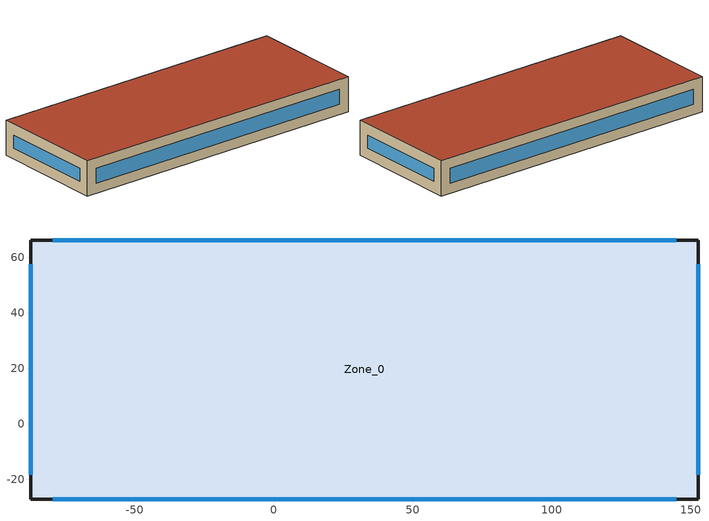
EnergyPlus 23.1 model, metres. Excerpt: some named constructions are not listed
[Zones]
Zone_0
 floor ground (Zone_0:f4UnderGroundSlabCF): -87.46,-27.04 -87.46,66.16 152.7,66.16 152.7,-27.04 z0
 wall outside (90.1-2019 Nonresidential CZ 4 Exterior Wall (Mass)): -87.46,-27.04 152.7,-27.04 152.7,66.16 -87.46,66.16 -87.46,-27.04 z0:27.67
 window (90.1-2019 Nonresidential CZ 0 Glazing (Operable)): -79.55,-27.04 144.79,-27.04 / 144.79,66.16 -79.55,66.16 z7.91:19.76; 152.7,-18.31 152.7,57.44 / -87.46,57.44 -87.46,-18.31 z8.73:18.94
 roof outside (90.1-2019 Nonresidential CZ 4 Exterior Roof (Mass)): -87.46,-27.04 152.7,-27.04 152.7,66.16 -87.46,66.16 z27.67
[Schedule:Day:Hourly]
9c6b36ff-6922-441f-b616-ca51e3ea83fb: Fraction, 1, 1, 1, 1, 1, 1, 1, 1, 0, 0, 0, 1, 1, 1, 1, 1, 1, 1, 0, 0, 0, 0, 0, 0
909e4ef4-f975-461e-a577-66ba5f2cd851: Fraction, 0, 0, 0, 0, 0, 1, 1, 1, 0, 0, 0, 1, 1, 1, 1, 1, 0, 0, 0, 0, 0, 0, 0, 0
2cba74fa-2dda-4a54-b589-77f294499746: Fraction, 1, 1, 1, 1, 1, 1, 1, 1, 1, 0, 0, 0, 0, 0, 0, 0, 0, 0, 1, 1, 1, 1, 1, 1
b089c590-47ce-4e97-99a6-571a774cfcb2: Fraction, 1, 1, 1, 1, 1, 1, 1, 1, 0, 0, 0, 1, 1, 1, 1, 0, 0, 0, 1, 1, 1, 1, 1, 1
807d6cdc-fe3a-4d79-b841-90abcbe7cb8d: Fraction, 1, 1, 1, 1, 1, 1, 1, 1, 0, 0, 1, 1, 1, 1, 1, 1, 1, 0, 0, 0, 0, 0, 0, 1
8bd88b03-8f7b-4e01-b885-4535f46e7257: Fraction, 1, 1, 1, 1, 1, 1, 1, 1, 1, 0, 0, 0, 0, 0, 0, 0, 0, 0, 0, 1, 1, 1, 1, 1
f5213aee-9121-43d4-9c56-b8ba15a53586: Fraction, 1, 1, 1, 1, 1, 1, 1, 0, 0, 0, 1, 1, 1, 1, 1, 1, 1, 0, 0, 0, 0, 0, 0, 0
01b1d3ad-66ff-4bd7-ab24-480bc16470b3: Fraction, 0, 1, 1, 1, 1, 1, 1, 1, 0, 0, 1, 0, 1, 1, 1, 0, 0, 0, 0, 0, 0, 0, 0, 1
09dbca4c-040e-4174-806f-9d63fe3a4dae: Fraction, 1, 1, 1, 1, 1, 1, 1, 1, 0, 0, 0, 1, 1, 1, 0, 0, 0, 1, 1, 1, 1, 1, 1, 1
5f853b7c-f5a1-4ecd-ab68-7e7345e71c18: Fraction, 1, 1, 1, 1, 1, 1, 1, 1, 1, 0, 0, 0, 0, 0, 0, 0, 0, 0, 0, 0, 0, 1, 1, 1
e154236c-72fb-4748-8585-b4f7e8b449f8: Fraction, 1, 1, 1, 1, 1, 1, 1, 1, 0, 0, 1, 1, 1, 1, 1, 1, 1, 1, 0, 0, 0, 0, 1, 1
8f431564-30fb-4b88-a8d5-223e0ee12572: Fraction, 1, 1, 1, 1, 1, 1, 1, 1, 0, 0, 1, 0, 0, 0, 1, 1, 1, 1, 1, 1, 1, 1, 1, 1
05407c68-daab-4dd7-8242-841bf1057fd7: Fraction, 1, 1, 1, 1, 1, 1, 1, 1, 0, 0, 0, 0, 0, 0, 0, 0, 0, 1, 1, 1, 1, 1, 1, 1
e27901cc-ff15-4adc-8bdc-5172de2158a6: Fraction, 1, 1, 1, 1, 1, 1, 1, 1, 0, 0, 0, 1, 1, 0, 0, 0, 0, 0, 0, 0, 1, 1, 1, 1
00ffc403-b9fa-4101-933e-269ba334744e: Fraction, 1, 1, 1, 1, 1, 1, 1, 1, 0, 0, 1, 1, 1, 1, 0, 0, 1, 0, 0, 0, 0, 1, 1, 1
a42500c9-d292-41aa-8289-bc90d5dd0c28: Fraction, 1, 1, 1, 1, 1, 1, 1, 1, 1, 0, 1, 1, 1, 1, 1, 1, 1, 0, 0, 0, 0, 0, 1, 1
5fd2f2ed-a3b3-4629-a68a-ddafb484fd14: Fraction, 1, 1, 1, 1, 1, 1, 1, 1, 0, 0, 1, 1, 1, 0, 1, 1, 0, 0, 1, 1, 1, 1, 1, 1
a263050b-3f78-4f26-af8d-32c9ba4c8a92: Fraction, 1, 1, 1, 1, 1, 1, 1, 1, 1, 0, 0, 0, 0, 1, 0, 0, 0, 0, 0, 0, 0, 1, 1, 1
12d44d75-c0fd-4451-be3d-32568e746bc3: Fraction, 1, 1, 1, 1, 1, 1, 1, 1, 0, 0, 0, 1, 1, 1, 1, 0, 0, 0, 0, 0, 0, 0, 0, 0
7793d965-3ab8-4db7-b99d-25ff09cb449b: Fraction, 0, 1, 1, 1, 1, 1, 1, 0, 0, 0, 1, 1, 1, 1, 0, 0, 0, 0, 0, 0, 1, 1, 1, 0
bbed6df4-84c7-45c4-9a07-c942c1c28d03: Fraction, 0, 0, 0, 0, 0, 0, 0, 0, 0, 0, 0, 1, 1, 0, 0, 1, 0, 0, 0, 0, 0, 0, 0, 0
54572a3e-7dfa-45e5-a4d7-29d930f84f4a: Fraction, 0, 0, 0, 0, 0, 0, 0, 0, 0, 0, 0, 1, 1, 1, 1, 0, 0, 0, 0, 0, 0, 0, 0, 0
6dc55cc4-3a30-4455-9988-af1914c7b163: Fraction, 0, 0, 0, 0, 0, 0, 0, 0, 0, 0, 0, 1, 0, 0, 0, 0, 0, 0, 0, 0, 0, 0, 0, 0
78b9335d-4c83-4272-bdca-5f2a9770cfac: Fraction, 0, 0, 0, 0, 1, 0, 0, 0, 0, 0, 0, 1, 1, 1, 0, 0, 0, 0, 0, 0, 0, 0, 0, 0
fa378eb6-e547-482c-a015-41288d91d2bc: Fraction, 0, 0, 0, 0, 1, 0, 0, 0, 0, 0, 0, 1, 1, 1, 0, 1, 1, 1, 0, 0, 1, 1, 1, 1
59c2bfe5-232a-45cf-9e99-02bd866927e5: Fraction, 1, 1, 1, 1, 1, 1, 1, 1, 1, 1, 1, 1, 1, 1, 1, 1, 1, 1, 1, 1, 1, 1, 1, 1
86fc5ca9-e8e8-4f64-83c2-ffb3d2929de3: Fraction, 1, 1, 1, 0, 1, 1, 1, 1, 0, 1, 1, 1, 1, 1, 1, 1, 1, 1, 1, 1, 1, 1, 1, 1
0f8c3ea0-0880-406b-859e-f05a58f35f51: Fraction, 1, 1, 1, 1, 1, 1, 1, 1, 1, 0, 0, 0, 1, 1, 0, 0, 1, 1, 1, 1, 1, 1, 1, 1
041134e3-a259-44c3-9ac2-3c005698e7ba: Fraction, 1, 1, 1, 1, 1, 1, 1, 1, 1, 0, 0, 1, 1, 0, 1, 0, 1, 1, 0, 1, 0, 0, 1, 0
3a68ec64-2e11-4bc4-8e97-ae097407cc3a: Fraction, 0, 1, 1, 1, 1, 1, 1, 1, 1, 1, 1, 1, 1, 0, 0, 0, 0, 0, 0, 0, 1, 1, 1, 1
c1dfcb01-9975-4875-84be-af922e18705f: Fraction, 1, 1, 1, 1, 1, 1, 1, 1, 1, 1, 1, 1, 0, 0, 0, 0, 0, 0, 0, 1, 1, 1, 1, 1
268f9222-b363-4eff-b766-48568581e2c5: Fraction, 1, 1, 1, 1, 1, 1, 1, 1, 1, 1, 1, 1, 1, 1, 0, 1, 1, 1, 0, 1, 1, 1, 1, 1
5bbf71f8-331e-4118-b072-0a8e977bcccd: Fraction, 1, 1, 1, 1, 1, 1, 1, 1, 1, 0, 0, 0, 0, 0, 0, 0, 0, 0, 0, 0, 1, 1, 1, 1
3d4d4c53-06b5-468c-b6af-723f43fe6df8: Fraction, 1, 1, 1, 1, 1, 1, 1, 1, 0, 0, 0, 0, 1, 1, 1, 1, 0, 0, 0, 0, 0, 0, 1, 0
84cf279e-4422-45e5-a080-c40d0a0c5c54: Fraction, 1, 1, 1, 1, 1, 1, 1, 1, 1, 1, 0, 1, 1, 1, 1, 0, 0, 0, 0, 0, 1, 1, 1, 0
ba877e28-68f1-4068-9782-91336ba84b98: Fraction, 1, 1, 1, 1, 1, 1, 1, 1, 1, 0, 0, 0, 0, 1, 1, 1, 1, 1, 1, 1, 1, 1, 1, 1
f0839089-6a59-43bf-8f26-c146883c3d1e: Fraction, 1, 1, 1, 1, 1, 1, 1, 1, 1, 1, 0, 0, 0, 0, 0, 0, 0, 1, 0, 1, 1, 1, 1, 1
ff295e8c-cc29-4e46-b9d5-3007221fa879: Fraction, 1, 1, 1, 1, 1, 1, 1, 1, 0, 0, 0, 0, 0, 0, 0, 0, 0, 0, 0, 1, 1, 1, 1, 1
0cb4c658-aea1-4d71-b27c-9f082759eca9: Fraction, 1, 1, 1, 1, 1, 1, 1, 1, 0, 0, 0, 0, 1, 0, 1, 0, 1, 1, 1, 1, 0, 1, 1, 1
8c6fd83e-c336-4eb0-83b2-3ea8472d0ea5: Fraction, 1, 1, 1, 1, 1, 1, 1, 1, 0, 0, 0, 0, 1, 0, 0, 0, 0, 0, 0, 0, 0, 1, 1, 1
f8d3709a-87be-442c-a271-6a7aa3706716: Fraction, 1, 1, 1, 1, 1, 1, 1, 1, 0, 0, 0, 1, 0, 1, 1, 0, 0, 0, 0, 0, 0, 0, 0, 1
5c72e586-fec9-4609-8a63-185969d4f94c: Fraction, 1, 1, 0, 0, 1, 1, 0, 1, 0, 0, 0, 0, 1, 0, 0, 0, 0, 0, 0, 0, 0, 0, 0, 0
4d5aaf8d-f478-416c-beaa-b52104b1f2a6: Fraction, 0, 0, 1, 0, 0, 0, 1, 0, 0, 0, 0, 0, 0, 1, 1, 0, 0, 0, 0, 0, 0, 0, 0, 0
5ed0a484-7692-4f7c-98cc-5e4590d6b68c: Fraction, 0, 0, 0, 0, 0, 0, 0, 0, 0, 0, 0, 1, 1, 1, 1, 1, 0, 0, 0, 0, 0, 0, 1, 0
ca29bac7-14d7-4ba7-a2b0-637393968bd1: Fraction, 1, 1, 0, 0, 1, 0, 0, 1, 0, 0, 0, 1, 1, 1, 1, 0, 0, 0, 0, 0, 0, 0, 0, 0
6b51219d-bd0c-4857-93e7-43cbfd9e41d3: Fraction, 0, 1, 0, 1, 1, 1, 1, 1, 0, 0, 0, 1, 1, 1, 1, 1, 0, 0, 0, 0, 0, 0, 0, 0
8e9e2e7c-b3fb-4a05-a57b-4f2aa9d4f42f: Fraction, 0, 1, 1, 1, 1, 1, 1, 1, 0, 0, 0, 0, 1, 1, 1, 1, 0, 0, 0, 0, 0, 0, 0, 0
95938794-04a9-41a2-8728-ddc27de38d43: Fraction, 0, 0, 0, 1, 1, 0, 0, 1, 0, 0, 0, 1, 1, 1, 1, 1, 0, 0, 0, 0, 0, 0, 0, 0
48c29202-a14a-487b-8638-afdc99ff8351: Fraction, 0, 1, 1, 1, 1, 0, 0, 1, 0, 0, 0, 0, 0, 0, 0, 0, 0, 0, 0, 0, 0, 0, 1, 1
b8185878-4ec1-48bd-9cb1-9f584224116f: Fraction, 1, 1, 1, 1, 1, 0, 0, 0, 1, 1, 1, 0, 0, 0, 0, 0, 1, 1, 1, 1, 1, 1, 1, 1
b765acc2-5b41-467a-9309-1f7015b0bb0f: Fraction, 1, 1, 0, 1, 1, 1, 0, 1, 1, 1, 1, 1, 1, 0, 0, 1, 1, 1, 1, 1, 1, 1, 1, 1
5ba55ae0-ae3b-4697-ab5f-fa83a7f7a779: Fraction, 1, 1, 1, 1, 1, 1, 1, 1, 1, 1, 1, 0, 0, 0, 0, 0, 1, 1, 1, 1, 1, 1, 0, 1
4fc97d4a-3b6e-4156-bc0b-b2d093087a8c: Fraction, 0, 0, 1, 1, 0, 1, 1, 0, 1, 1, 1, 0, 0, 0, 0, 1, 1, 1, 1, 1, 1, 1, 1, 1
95c5bf19-4273-4789-80ab-9bbb6cbe3ff5: Fraction, 1, 0, 1, 0, 0, 0, 0, 0, 1, 1, 1, 0, 0, 0, 0, 0, 1, 1, 1, 1, 1, 1, 1, 1
0b6d3868-2062-464f-bb80-4f148befed11: Fraction, 1, 0, 0, 0, 0, 0, 0, 0, 1, 1, 1, 1, 0, 0, 0, 0, 1, 1, 1, 1, 1, 1, 1, 1
4a9c0bbd-bbaf-4721-979e-bc3c71c047d7: Fraction, 1, 1, 1, 0, 0, 1, 1, 0, 1, 1, 1, 0, 0, 0, 0, 0, 1, 1, 1, 1, 1, 1, 1, 1
5547e62f-0fd4-468a-87d6-8cd2a4c8a666: Fraction, 1, 0, 0, 0, 0, 1, 1, 0, 1, 1, 1, 1, 1, 1, 1, 1, 1, 1, 1, 1, 1, 1, 0, 0
[Schedule:Week:Daily]
CoolAvail_Zone_0_45: 8bd88b03-8f7b-4e01-b885-4535f46e7257, 9c6b36ff-6922-441f-b616-ca51e3ea83fb, f5213aee-9121-43d4-9c56-b8ba15a53586, 01b1d3ad-66ff-4bd7-ab24-480bc16470b3, 2cba74fa-2dda-4a54-b589-77f294499746, 09dbca4c-040e-4174-806f-9d63fe3a4dae, 8bd88b03-8f7b-4e01-b885-4535f46e7257, 8bd88b03-8f7b-4e01-b885-4535f46e7257, 8bd88b03-8f7b-4e01-b885-4535f46e7257, 8bd88b03-8f7b-4e01-b885-4535f46e7257, 8bd88b03-8f7b-4e01-b885-4535f46e7257, 8bd88b03-8f7b-4e01-b885-4535f46e7257
CoolAvail_Zone_0_46: 5f853b7c-f5a1-4ecd-ab68-7e7345e71c18, 807d6cdc-fe3a-4d79-b841-90abcbe7cb8d, e154236c-72fb-4748-8585-b4f7e8b449f8, 8f431564-30fb-4b88-a8d5-223e0ee12572, 05407c68-daab-4dd7-8242-841bf1057fd7, e27901cc-ff15-4adc-8bdc-5172de2158a6, 00ffc403-b9fa-4101-933e-269ba334744e, 5f853b7c-f5a1-4ecd-ab68-7e7345e71c18, 5f853b7c-f5a1-4ecd-ab68-7e7345e71c18, 5f853b7c-f5a1-4ecd-ab68-7e7345e71c18, 5f853b7c-f5a1-4ecd-ab68-7e7345e71c18, 5f853b7c-f5a1-4ecd-ab68-7e7345e71c18
CoolAvail_Zone_0_47: a42500c9-d292-41aa-8289-bc90d5dd0c28, 5fd2f2ed-a3b3-4629-a68a-ddafb484fd14, a263050b-3f78-4f26-af8d-32c9ba4c8a92, 12d44d75-c0fd-4451-be3d-32568e746bc3, 7793d965-3ab8-4db7-b99d-25ff09cb449b, bbed6df4-84c7-45c4-9a07-c942c1c28d03, 54572a3e-7dfa-45e5-a4d7-29d930f84f4a, a42500c9-d292-41aa-8289-bc90d5dd0c28, a42500c9-d292-41aa-8289-bc90d5dd0c28, a42500c9-d292-41aa-8289-bc90d5dd0c28, a42500c9-d292-41aa-8289-bc90d5dd0c28, a42500c9-d292-41aa-8289-bc90d5dd0c28
CoolAvail_Zone_0_48: 6dc55cc4-3a30-4455-9988-af1914c7b163, 78b9335d-4c83-4272-bdca-5f2a9770cfac, fa378eb6-e547-482c-a015-41288d91d2bc, 59c2bfe5-232a-45cf-9e99-02bd866927e5, 86fc5ca9-e8e8-4f64-83c2-ffb3d2929de3, 0f8c3ea0-0880-406b-859e-f05a58f35f51, 041134e3-a259-44c3-9ac2-3c005698e7ba, 6dc55cc4-3a30-4455-9988-af1914c7b163, 6dc55cc4-3a30-4455-9988-af1914c7b163, 6dc55cc4-3a30-4455-9988-af1914c7b163, 6dc55cc4-3a30-4455-9988-af1914c7b163, 6dc55cc4-3a30-4455-9988-af1914c7b163
CoolAvail_Zone_0_49: 3a68ec64-2e11-4bc4-8e97-ae097407cc3a, c1dfcb01-9975-4875-84be-af922e18705f, 268f9222-b363-4eff-b766-48568581e2c5, 5bbf71f8-331e-4118-b072-0a8e977bcccd, 3d4d4c53-06b5-468c-b6af-723f43fe6df8, 84cf279e-4422-45e5-a080-c40d0a0c5c54, ba877e28-68f1-4068-9782-91336ba84b98, 3a68ec64-2e11-4bc4-8e97-ae097407cc3a, 3a68ec64-2e11-4bc4-8e97-ae097407cc3a, 3a68ec64-2e11-4bc4-8e97-ae097407cc3a, 3a68ec64-2e11-4bc4-8e97-ae097407cc3a, 3a68ec64-2e11-4bc4-8e97-ae097407cc3a
CoolAvail_Zone_0_50: f0839089-6a59-43bf-8f26-c146883c3d1e, b089c590-47ce-4e97-99a6-571a774cfcb2, ff295e8c-cc29-4e46-b9d5-3007221fa879, 0cb4c658-aea1-4d71-b27c-9f082759eca9, 8c6fd83e-c336-4eb0-83b2-3ea8472d0ea5, f8d3709a-87be-442c-a271-6a7aa3706716, 5c72e586-fec9-4609-8a63-185969d4f94c, f0839089-6a59-43bf-8f26-c146883c3d1e, f0839089-6a59-43bf-8f26-c146883c3d1e, f0839089-6a59-43bf-8f26-c146883c3d1e, f0839089-6a59-43bf-8f26-c146883c3d1e, f0839089-6a59-43bf-8f26-c146883c3d1e
CoolAvail_Zone_0_51: 4d5aaf8d-f478-416c-beaa-b52104b1f2a6, 5ed0a484-7692-4f7c-98cc-5e4590d6b68c, ca29bac7-14d7-4ba7-a2b0-637393968bd1, 6b51219d-bd0c-4857-93e7-43cbfd9e41d3, 8e9e2e7c-b3fb-4a05-a57b-4f2aa9d4f42f, 95938794-04a9-41a2-8728-ddc27de38d43, 909e4ef4-f975-461e-a577-66ba5f2cd851, 4d5aaf8d-f478-416c-beaa-b52104b1f2a6, 4d5aaf8d-f478-416c-beaa-b52104b1f2a6, 4d5aaf8d-f478-416c-beaa-b52104b1f2a6, 4d5aaf8d-f478-416c-beaa-b52104b1f2a6, 4d5aaf8d-f478-416c-beaa-b52104b1f2a6
CoolAvail_Zone_0_52: 48c29202-a14a-487b-8638-afdc99ff8351, 48c29202-a14a-487b-8638-afdc99ff8351, 48c29202-a14a-487b-8638-afdc99ff8351, 48c29202-a14a-487b-8638-afdc99ff8351, 48c29202-a14a-487b-8638-afdc99ff8351, 48c29202-a14a-487b-8638-afdc99ff8351, 48c29202-a14a-487b-8638-afdc99ff8351, 48c29202-a14a-487b-8638-afdc99ff8351, 48c29202-a14a-487b-8638-afdc99ff8351, 48c29202-a14a-487b-8638-afdc99ff8351, 48c29202-a14a-487b-8638-afdc99ff8351, 48c29202-a14a-487b-8638-afdc99ff8351
NatVentAvail_Zone_0_51: b765acc2-5b41-467a-9309-1f7015b0bb0f, 5ba55ae0-ae3b-4697-ab5f-fa83a7f7a779, 4fc97d4a-3b6e-4156-bc0b-b2d093087a8c, 95c5bf19-4273-4789-80ab-9bbb6cbe3ff5, 0b6d3868-2062-464f-bb80-4f148befed11, 4a9c0bbd-bbaf-4721-979e-bc3c71c047d7, b8185878-4ec1-48bd-9cb1-9f584224116f, b765acc2-5b41-467a-9309-1f7015b0bb0f, b765acc2-5b41-467a-9309-1f7015b0bb0f, b765acc2-5b41-467a-9309-1f7015b0bb0f, b765acc2-5b41-467a-9309-1f7015b0bb0f, b765acc2-5b41-467a-9309-1f7015b0bb0f
NatVentAvail_Zone_0_52: 5547e62f-0fd4-468a-87d6-8cd2a4c8a666, 5547e62f-0fd4-468a-87d6-8cd2a4c8a666, 5547e62f-0fd4-468a-87d6-8cd2a4c8a666, 5547e62f-0fd4-468a-87d6-8cd2a4c8a666, 5547e62f-0fd4-468a-87d6-8cd2a4c8a666, 5547e62f-0fd4-468a-87d6-8cd2a4c8a666, 5547e62f-0fd4-468a-87d6-8cd2a4c8a666, 5547e62f-0fd4-468a-87d6-8cd2a4c8a666, 5547e62f-0fd4-468a-87d6-8cd2a4c8a666, 5547e62f-0fd4-468a-87d6-8cd2a4c8a666, 5547e62f-0fd4-468a-87d6-8cd2a4c8a666, 5547e62f-0fd4-468a-87d6-8cd2a4c8a666
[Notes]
----  This file was generated with Climate Studio 2.3.9455.24557
-------------------------ERL SENSORS--------------------------
Output:SQLite, Simple;
